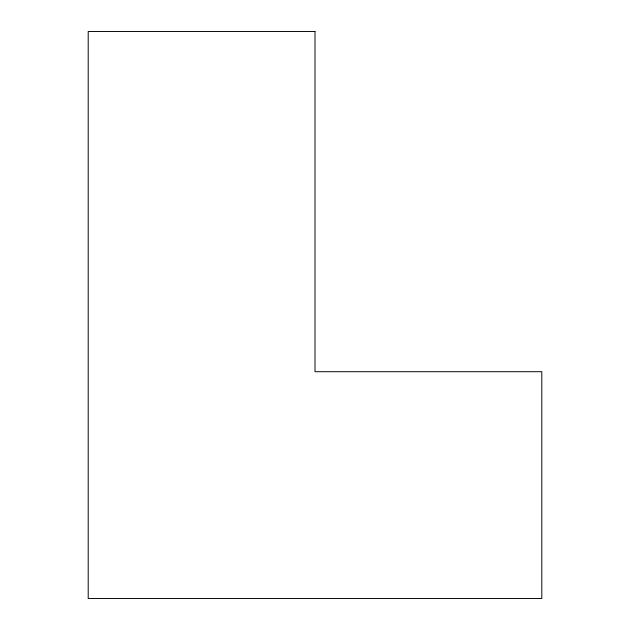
<?xml version="1.0" encoding="UTF-8"?>
<svg xmlns="http://www.w3.org/2000/svg" width="630" height="630" viewBox="0 0 630 630"><rect width="100%" height="100%" fill="white"/><g stroke="black" fill="none" stroke-linecap="round" stroke-linejoin="round"><path stroke-width="0.94" d="M315 31.5L88.2 31.5L88.2 598.5L541.8 598.5L541.8 371.7L315 371.7L315 31.5"/></g></svg>
